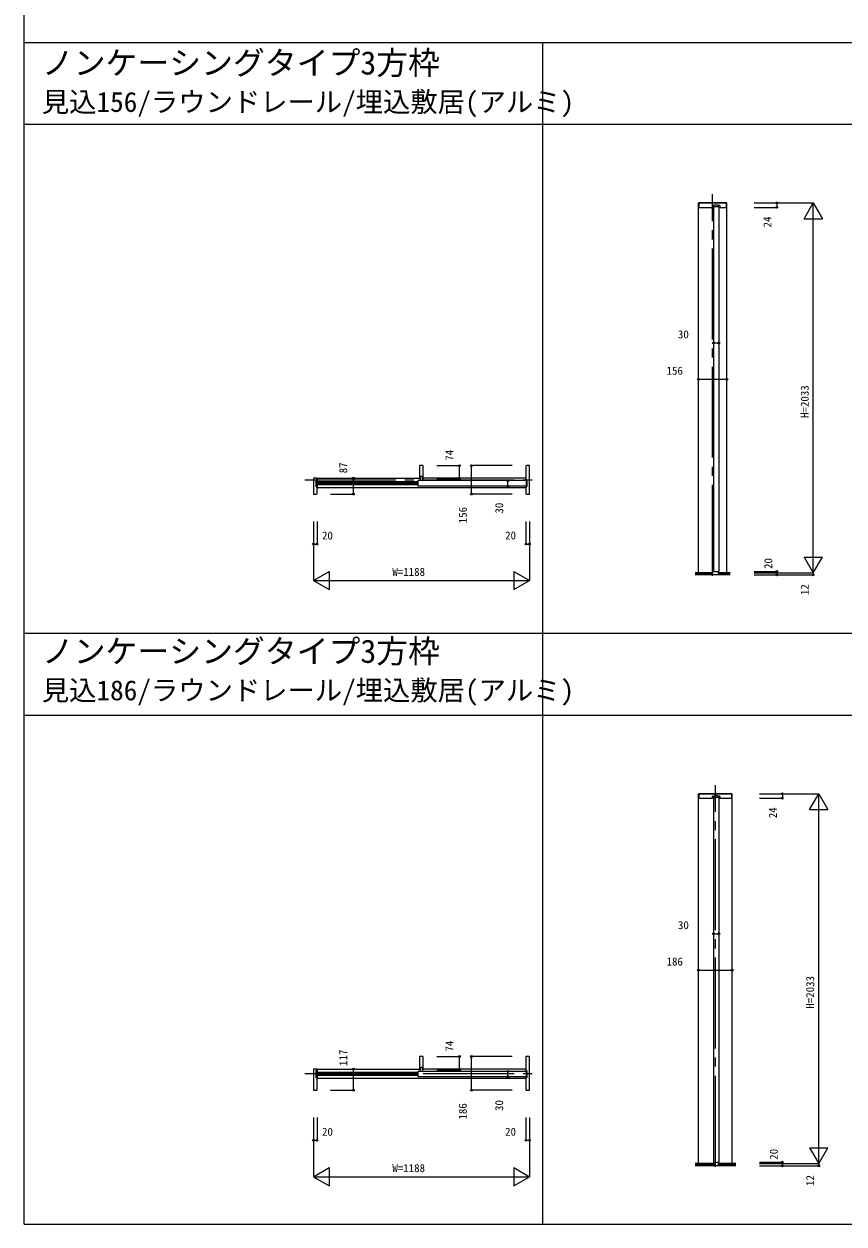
# Model space of a CAD drawing. Units: millimetres, scale not verified. Extents: x -14341 to 14341, y -10000 to 10000.
# Drawn here: x -14341 to -9836, y -10000 to -3404 of the extents above; entities that cross this region are included whole.
import ezdxf
from ezdxf.enums import TextEntityAlignment as Align

# ---------------------------------------------------------------- set-up
doc = ezdxf.new("R2010")
doc.units = ezdxf.units.MM
doc.header["$LTSCALE"] = 50
doc.linetypes.add('USER1', pattern=[13, 10, -1, 1, -1])
doc.layers.add('0-0_0', color=7, linetype='Continuous')
for name, color, linetype, lineweight in [('0-1_YKK_F1', 7, 'Continuous', 18), ('0-4_YKK_N1', 2, 'Continuous', 18), ('0-5_YKK_B1', 4, 'Continuous', 18), ('0-6_YKK_Z1', 7, 'Continuous', 18)]:
    doc.layers.add(name, color=color, linetype=linetype, lineweight=lineweight)
doc.styles.add('ＭＳ ゴシック', font='')
doc.styles.get('ＭＳ ゴシック').set_extended_font_data('MS Gothic')

msp = doc.modelspace()

# ---------------------------------------------------------------- linework, layer by layer
at = {"layer": '0-1_YKK_F1'}
for p, q in [((-14340.51, -10000), (-14340.51, 10000)), ((-14340.51, -3505), (14159.49, -3505)), ((-11490.51, -10000), (-11490.51, -3505)), ((-14340.51, -3955), (14159.49, -3955)), ((-14340.51, -6752.5), (14159.49, -6752.5)), ((-14340.51, -7202.5), (14159.49, -7202.5)), ((-14340.51, -10000), (14340.51, -10000))]:
    msp.add_line(p, q, dxfattribs=at)
at = {"layer": '0-4_YKK_N1'}
for p, q in [((-10329.26, -4387.5), (-10004.26, -4387.5)), ((-10329.26, -4411.5), (-10204.26, -4411.5)), ((-10204.26, -4387.5), (-10204.26, -4411.5)), ((-10054.26, -4474.1), (-10004.26, -4387.5)), ((-10004.26, -6420.5), (-10004.26, -4387.5)), ((-10004.26, -4387.5), (-9954.26, -4474.1)), ((-10054.26, -4474.1), (-9954.26, -4474.1)), ((-10553.26, -5156.88), (-10523.26, -5156.88)), ((-10635.26, -5356.88), (-10479.26, -5356.88)), ((-12072.76, -5831.5), (-11947.76, -5831.5)), ((-11947.76, -5905.5), (-11947.76, -5831.5)), ((-11882.73, -5987.5), (-11882.73, -5831.5)), ((-11657.73, -5831.5), (-11882.73, -5831.5)), ((-12655.79, -5900.5), (-12530.79, -5900.5)), ((-12530.79, -5987.5), (-12530.79, -5900.5)), ((-12072.76, -5905.5), (-11947.76, -5905.5)), ((-11682.73, -5943.5), (-11682.73, -5913.5)), ((-12655.79, -5987.5), (-12530.79, -5987.5)), ((-11657.73, -5987.5), (-11882.73, -5987.5)), ((-12750.73, -6137.5), (-12750.73, -6462.5)), ((-12730.73, -6137.5), (-12730.73, -6262.5)), ((-11562.73, -6137.5), (-11562.73, -6462.5)), ((-12750.73, -6262.5), (-12730.73, -6262.5)), ((-10054.26, -6333.9), (-9954.26, -6333.9)), ((-10054.26, -6333.9), (-10004.26, -6420.5)), ((-10004.26, -6420.5), (-9954.26, -6333.9)), ((-12750.73, -6462.5), (-12664.12, -6412.5)), ((-12750.73, -6462.5), (-11562.73, -6462.5)), ((-12750.73, -6462.5), (-12664.12, -6512.5)), ((-12664.12, -6412.5), (-12664.12, -6512.5)), ((-11649.33, -6412.5), (-11649.33, -6512.5)), ((-11649.33, -6412.5), (-11562.73, -6462.5)), ((-11649.33, -6512.5), (-11562.73, -6462.5)), ((-10329.26, -6412.5), (-10204.26, -6412.5)), ((-10329.26, -6420.5), (-10004.26, -6420.5)), ((-10329.26, -6432.5), (-10004.26, -6432.5)), ((-10204.26, -6412.5), (-10204.26, -6432.5)), ((-10004.26, -6420.5), (-10004.26, -6432.5)), ((-10299.26, -7635), (-9974.26, -7635)), ((-10174.26, -7635), (-10174.26, -7659)), ((-10024.26, -7721.6), (-9974.26, -7635)), ((-9974.26, -9668), (-9974.26, -7635)), ((-9974.26, -7635), (-9924.26, -7721.6)), ((-10299.26, -7659), (-10174.26, -7659)), ((-10024.26, -7721.6), (-9924.26, -7721.6)), ((-10553.26, -8404.38), (-10523.26, -8404.38)), ((-10635.26, -8604.38), (-10449.26, -8604.38)), ((-12072.76, -9079), (-11947.76, -9079)), ((-11947.76, -9153), (-11947.76, -9079)), ((-11882.73, -9265), (-11882.73, -9079)), ((-11657.73, -9079), (-11882.73, -9079)), ((-11577.73, -9079), (-11580.73, -9079)), ((-12655.79, -9148), (-12530.79, -9148)), ((-12530.79, -9265), (-12530.79, -9148)), ((-12072.76, -9153), (-11947.76, -9153)), ((-11682.73, -9191), (-11682.73, -9161)), ((-12655.79, -9265), (-12530.79, -9265)), ((-11657.73, -9265), (-11882.73, -9265)), ((-11577.73, -9265), (-11580.73, -9265)), ((-12750.73, -9415), (-12750.73, -9740)), ((-12730.73, -9415), (-12730.73, -9540)), ((-11562.73, -9415), (-11562.73, -9740)), ((-12750.73, -9540), (-12730.73, -9540)), ((-10024.26, -9581.4), (-9924.26, -9581.4)), ((-10024.26, -9581.4), (-9974.26, -9668)), ((-9974.26, -9668), (-9924.26, -9581.4)), ((-12750.73, -9740), (-12664.12, -9690)), ((-12664.12, -9690), (-12664.12, -9790)), ((-11649.33, -9690), (-11649.33, -9790)), ((-11649.33, -9690), (-11562.73, -9740)), ((-10299.26, -9660), (-10174.26, -9660)), ((-10299.26, -9668), (-9974.26, -9668)), ((-10299.26, -9680), (-9974.26, -9680)), ((-10174.26, -9660), (-10174.26, -9680)), ((-9974.26, -9668), (-9974.26, -9680)), ((-12750.73, -9740), (-11562.73, -9740)), ((-12750.73, -9740), (-12664.12, -9790)), ((-11649.33, -9790), (-11562.73, -9740))]:
    msp.add_line(p, q, dxfattribs=at)
for points in [[(-11582.73, -6137.5), (-11582.73, -6262.5), (-11562.73, -6262.5)], [(-11582.73, -9415), (-11582.73, -9540), (-11562.73, -9540)]]:
    msp.add_lwpolyline(points, dxfattribs=at)
for centre in [(-10204.26, -4387.5), (-10204.26, -4411.5), (-10553.26, -5156.88), (-10523.26, -5156.88), (-10635.26, -5356.88), (-10479.26, -5356.88), (-11947.76, -5831.5), (-11882.73, -5831.5), (-12530.79, -5900.5), (-11947.76, -5905.5), (-11682.73, -5913.5), (-12530.79, -5987.5), (-11882.73, -5987.5), (-11682.73, -5943.5), (-12750.73, -6262.5), (-12730.73, -6262.5), (-11582.73, -6262.5), (-11562.73, -6262.5), (-10204.26, -6412.5), (-10204.26, -6432.5), (-10004.26, -6432.5), (-10174.26, -7635), (-10174.26, -7659), (-10553.26, -8404.38), (-10523.26, -8404.38), (-10635.26, -8604.38), (-10449.26, -8604.38), (-11947.76, -9079), (-11882.73, -9079), (-12530.79, -9148), (-11947.76, -9153), (-11682.73, -9161), (-11682.73, -9191), (-12530.79, -9265), (-11882.73, -9265), (-12750.73, -9540), (-12730.73, -9540), (-11582.73, -9540), (-11562.73, -9540), (-10174.26, -9660), (-10174.26, -9680), (-9974.26, -9680)]:
    msp.add_circle(centre, 5, dxfattribs=at)
at = {"layer": '0-5_YKK_B1'}
for p, q in [((-10635.26, -4387.5), (-10479.26, -4387.5)), ((-10635.26, -6420.5), (-10635.26, -4387.5)), ((-10607.96, -4387.3), (-10607.96, -4387.5)), ((-10553.26, -4408.5), (-10553.26, -6412.5)), ((-10523.26, -4408.5), (-10553.26, -4408.5)), ((-10523.26, -4408.5), (-10523.26, -6412.5)), ((-10479.26, -6420.5), (-10479.26, -4387.5)), ((-11582.73, -5833.5), (-11582.73, -5907.5)), ((-12735.79, -5946.5), (-12735.79, -5910.5)), ((-12733.79, -5908.5), (-12731.79, -5908.5)), ((-12729.79, -5900.5), (-12167.76, -5900.5)), ((-12177.76, -5920), (-12729.79, -5920)), ((-12729.79, -5922.6), (-12177.76, -5922.6)), ((-12729.79, -5926.8), (-12177.76, -5926.8)), ((-12729.79, -5930.2), (-12177.76, -5930.2)), ((-12729.79, -5934.4), (-12177.76, -5934.4)), ((-12177.76, -5915.5), (-12175.76, -5913.5)), ((-12177.76, -5915.5), (-12177.76, -5941.5)), ((-11581.23, -5913.5), (-12175.76, -5913.5)), ((-11583.73, -5900.5), (-12147.76, -5900.5)), ((-11583.73, -5900.5), (-11583.73, -5913.5)), ((-11581.73, -5908.5), (-11579.73, -5908.5)), ((-11581.23, -5913.5), (-11579.23, -5915.5)), ((-11579.23, -5941.5), (-11579.23, -5915.5)), ((-11577.73, -5910.5), (-11577.73, -5946.5)), ((-12731.79, -5948.5), (-12733.79, -5948.5)), ((-12730.79, -5985.5), (-12730.79, -5949.5)), ((-12730.59, -5951), (-11583.73, -5951)), ((-12177.76, -5937), (-12729.79, -5937)), ((-12175.76, -5943.5), (-12177.76, -5941.5)), ((-11581.23, -5943.5), (-12175.76, -5943.5)), ((-11583.73, -5943.5), (-11583.73, -5951)), ((-11582.73, -5949.5), (-11582.73, -5985.5)), ((-11579.73, -5948.5), (-11581.73, -5948.5)), ((-11581.23, -5943.5), (-11579.23, -5941.5)), ((-10553.26, -6412.5), (-10523.26, -6412.5)), ((-10635.26, -7635), (-10449.26, -7635)), ((-10635.26, -9668), (-10635.26, -7635)), ((-10607.96, -7634.8), (-10607.96, -7635)), ((-10449.26, -9668), (-10449.26, -7635)), ((-10553.26, -7656), (-10553.26, -9660)), ((-10523.26, -7656), (-10553.26, -7656)), ((-10523.26, -7656), (-10523.26, -9660)), ((-11582.73, -9081), (-11582.73, -9155)), ((-12735.79, -9194), (-12735.79, -9158)), ((-12733.79, -9156), (-12731.79, -9156)), ((-12729.79, -9148), (-12167.76, -9148)), ((-12177.76, -9167.5), (-12729.79, -9167.5)), ((-12177.76, -9163), (-12175.76, -9161)), ((-12177.76, -9163), (-12177.76, -9189)), ((-11581.23, -9161), (-12175.76, -9161)), ((-11583.73, -9148), (-12147.76, -9148)), ((-11583.73, -9148), (-11583.73, -9161)), ((-11581.73, -9156), (-11579.73, -9156)), ((-11581.23, -9161), (-11579.23, -9163)), ((-11579.23, -9189), (-11579.23, -9163)), ((-11577.73, -9158), (-11577.73, -9194)), ((-12731.79, -9196), (-12733.79, -9196)), ((-12730.79, -9263), (-12730.79, -9197)), ((-12730.59, -9198.5), (-11583.73, -9198.5)), ((-12729.79, -9170.1), (-12177.76, -9170.1)), ((-12729.79, -9174.3), (-12177.76, -9174.3)), ((-12729.79, -9177.7), (-12177.76, -9177.7)), ((-12729.79, -9181.9), (-12177.76, -9181.9)), ((-12177.76, -9184.5), (-12729.79, -9184.5)), ((-12175.76, -9191), (-12177.76, -9189)), ((-11581.23, -9191), (-12175.76, -9191)), ((-11583.73, -9191), (-11583.73, -9198.5)), ((-11582.73, -9197), (-11582.73, -9263)), ((-11579.73, -9196), (-11581.73, -9196)), ((-11581.23, -9191), (-11579.23, -9189)), ((-10553.26, -9660), (-10523.26, -9660))]:
    msp.add_line(p, q, dxfattribs=at)
for points in [[(-10481.76, -4409.5), (-10481.76, -4387.5), (-10632.76, -4387.5), (-10632.76, -4409.5)], [(-10630.76, -4411.5), (-10558.46, -4411.5), (-10557.96, -4411), (-10557.96, -4402.3)], [(-10555.96, -4400.3), (-10547.76, -4400.3), (-10547.76, -4397.5), (-10528.76, -4397.5), (-10528.76, -4400.3), (-10520.56, -4400.3)], [(-10518.56, -4402.3), (-10518.56, -4411), (-10518.06, -4411.5), (-10483.76, -4411.5)], [(-12149.76, -5831.5), (-12167.76, -5831.5), (-12167.76, -5905.5), (-12161.76, -5905.5), (-12161.76, -5889.5)], [(-12161.76, -5889.5), (-12153.76, -5889.5), (-12153.76, -5905.5), (-12147.76, -5905.5), (-12147.76, -5833.5)], [(-11580.73, -5987.5), (-11562.73, -5987.5), (-11562.73, -5962.5), (-11562.73, -5856.5), (-11562.73, -5831.5), (-11580.73, -5831.5)], [(-12737.59, -5900.5), (-12750.79, -5900.5), (-12750.79, -5962.5), (-12750.79, -5987.5), (-12732.79, -5987.5)], [(-12730.79, -5907.5), (-12730.79, -5900.5), (-12737.59, -5900.5)], [(-12729.79, -5900.5), (-12729.79, -5943.5), (-12729.79, -5951)], [(-10451.76, -7657), (-10451.76, -7635), (-10632.76, -7635), (-10632.76, -7657)], [(-10630.76, -7659), (-10558.46, -7659), (-10557.96, -7658.5), (-10557.96, -7649.8)], [(-10555.96, -7647.8), (-10547.76, -7647.8), (-10547.76, -7645), (-10528.76, -7645), (-10528.76, -7647.8), (-10520.56, -7647.8)], [(-10518.56, -7649.8), (-10518.56, -7658.5), (-10518.06, -7659), (-10453.76, -7659)], [(-12149.76, -9079), (-12167.76, -9079), (-12167.76, -9153), (-12161.76, -9153), (-12161.76, -9137)], [(-12161.76, -9137), (-12153.76, -9137), (-12153.76, -9153), (-12147.76, -9153), (-12147.76, -9081)], [(-11580.73, -9265), (-11562.73, -9265), (-11562.73, -9210), (-11562.73, -9104), (-11562.73, -9079), (-11580.73, -9079)], [(-12737.59, -9148), (-12750.79, -9148), (-12750.79, -9210), (-12750.79, -9265), (-12732.79, -9265)], [(-12730.79, -9155), (-12730.79, -9148), (-12737.59, -9148)], [(-12729.79, -9148), (-12729.79, -9191), (-12729.79, -9198.5)]]:
    msp.add_lwpolyline(points, dxfattribs=at)
for centre, radius, start, end in [((-10630.76, -4409.5), 2, 180, 270), ((-10555.96, -4402.3), 2, 90, 180), ((-10520.56, -4402.3), 2, 0, 90), ((-10483.76, -4409.5), 2, 270, 0), ((-12149.76, -5833.5), 2, 0, 90), ((-11580.73, -5833.5), 2, 90, 180), ((-12733.79, -5910.5), 2, 90, 180), ((-12731.79, -5907.5), 1, 270, 0), ((-11581.73, -5907.5), 1, 180, 270), ((-11579.73, -5910.5), 2, 0, 90), ((-12733.79, -5946.5), 2, 180, 270), ((-12732.79, -5985.5), 2, 270, 0), ((-12731.79, -5949.5), 1, 0, 90), ((-11581.73, -5949.5), 1, 90, 180), ((-11580.73, -5985.5), 2, 180, 270), ((-11579.73, -5946.5), 2, 270, 0), ((-10555.96, -7649.8), 2, 90, 180), ((-10520.56, -7649.8), 2, 0, 90), ((-10630.76, -7657), 2, 180, 270), ((-10453.76, -7657), 2, 270, 0), ((-12149.76, -9081), 2, 0, 90), ((-11580.73, -9081), 2, 90, 180), ((-12733.79, -9158), 2, 90, 180), ((-12731.79, -9155), 1, 270, 0), ((-11581.73, -9155), 1, 180, 270), ((-11579.73, -9158), 2, 0, 90), ((-12733.79, -9194), 2, 180, 270), ((-12731.79, -9197), 1, 0, 90), ((-11581.73, -9197), 1, 90, 180), ((-11579.73, -9194), 2, 270, 0), ((-12732.79, -9263), 2, 270, 0), ((-11580.73, -9263), 2, 180, 270)]:
    msp.add_arc(centre, radius, start, end, dxfattribs=at)
at = {"layer": '0-6_YKK_Z1', "linetype": 'USER1'}
for p, q in [((-10557.26, -6437.5), (-10557.26, -4340)), ((-12798.29, -5909.5), (-11515.23, -5909.5)), ((-10542.26, -9685), (-10542.26, -7587.5)), ((-12798.29, -9172), (-11515.23, -9172))]:
    msp.add_line(p, q, dxfattribs=at)
at = {"layer": '0-6_YKK_Z1'}
for p, q in [((-10557.26, -6420.5), (-10652.47, -6420.5)), ((-10652.47, -6423.5), (-10557.26, -6423.5)), ((-10652.47, -6426.5), (-10557.26, -6426.5)), ((-10652.47, -6429.5), (-10557.26, -6429.5)), ((-10460.21, -6432.5), (-10652.47, -6432.5)), ((-10557.26, -6420.5), (-10557.26, -6432.5)), ((-10460.21, -6420.5), (-10526.26, -6420.5)), ((-10526.26, -6420.5), (-10526.26, -6432.5)), ((-10526.26, -6423.5), (-10460.21, -6423.5)), ((-10526.26, -6426.5), (-10460.21, -6426.5)), ((-10526.26, -6429.5), (-10460.21, -6429.5)), ((-10550.26, -9668), (-10652.47, -9668)), ((-10652.47, -9671), (-10550.26, -9671)), ((-10652.47, -9674), (-10550.26, -9674)), ((-10652.47, -9677), (-10550.26, -9677)), ((-10430.21, -9680), (-10652.47, -9680)), ((-10550.26, -9668), (-10550.26, -9680)), ((-10430.21, -9668), (-10526.26, -9668)), ((-10526.26, -9668), (-10526.26, -9680)), ((-10526.26, -9671), (-10430.21, -9671)), ((-10526.26, -9674), (-10430.21, -9674)), ((-10526.26, -9677), (-10430.21, -9677))]:
    msp.add_line(p, q, dxfattribs=at)

# ---------------------------------------------------------------- texts
at = {"layer": '0-0_0', "style": 'ＭＳ ゴシック'}
for s, height, p in [('ノンケーシングタイプ3方枠', 128.3, (-14242.51, -3719.88)), ('見込156/ラウンドレール/埋込敷居(アルミ)', 110, (-14242.51, -3919.93)), ('ノンケーシングタイプ3方枠', 128.3, (-14242.51, -6954.22)), ('見込186/ラウンドレール/埋込敷居(アルミ)', 110, (-14242.51, -7154.27))]:
    msp.add_text(s, height=height, dxfattribs=at).set_placement(p, align=Align.BOTTOM_LEFT)
at = {"layer": '0-4_YKK_N1', "color": 7, "style": 'ＭＳ ゴシック'}
for s, p in [('24', (-10221.13, -4522.03)), ('H=2033', (-10016.26, -5569)), ('74', (-11968.52, -5804.44)), ('87', (-12551.55, -5873.44)), ('156', (-11894.73, -6148.21)), ('30', (-11694.73, -6094.92)), ('20', (-10216.26, -6399.35)), ('12', (-10016.26, -6543.16)), ('24', (-10191.13, -7769.53)), ('H=2033', (-9986.26, -8816.5)), ('74', (-11968.52, -9051.94)), ('117', (-12551.55, -9130.94)), ('186', (-11894.73, -9425.71)), ('30', (-11694.73, -9378.75)), ('20', (-10186.26, -9646.85)), ('12', (-9986.26, -9790.66))]:
    msp.add_text(s, height=43.99, rotation=90, dxfattribs=at).set_placement(p, align=Align.BOTTOM_LEFT)
for s, p in [('30', (-10747.69, -5144.88)), ('156', (-10810.43, -5344.88)), ('20', (-12703.4, -6250.5)), ('20', (-11697.32, -6250.5)), ('W=1188', (-12316.73, -6450.5)), ('30', (-10747.69, -8392.38)), ('186', (-10810.43, -8592.38)), ('20', (-12703.4, -9528)), ('20', (-11697.32, -9528)), ('W=1188', (-12316.73, -9728))]:
    msp.add_text(s, height=43.99, dxfattribs=at).set_placement(p, align=Align.BOTTOM_LEFT)

doc.saveas('drawing.dxf')
